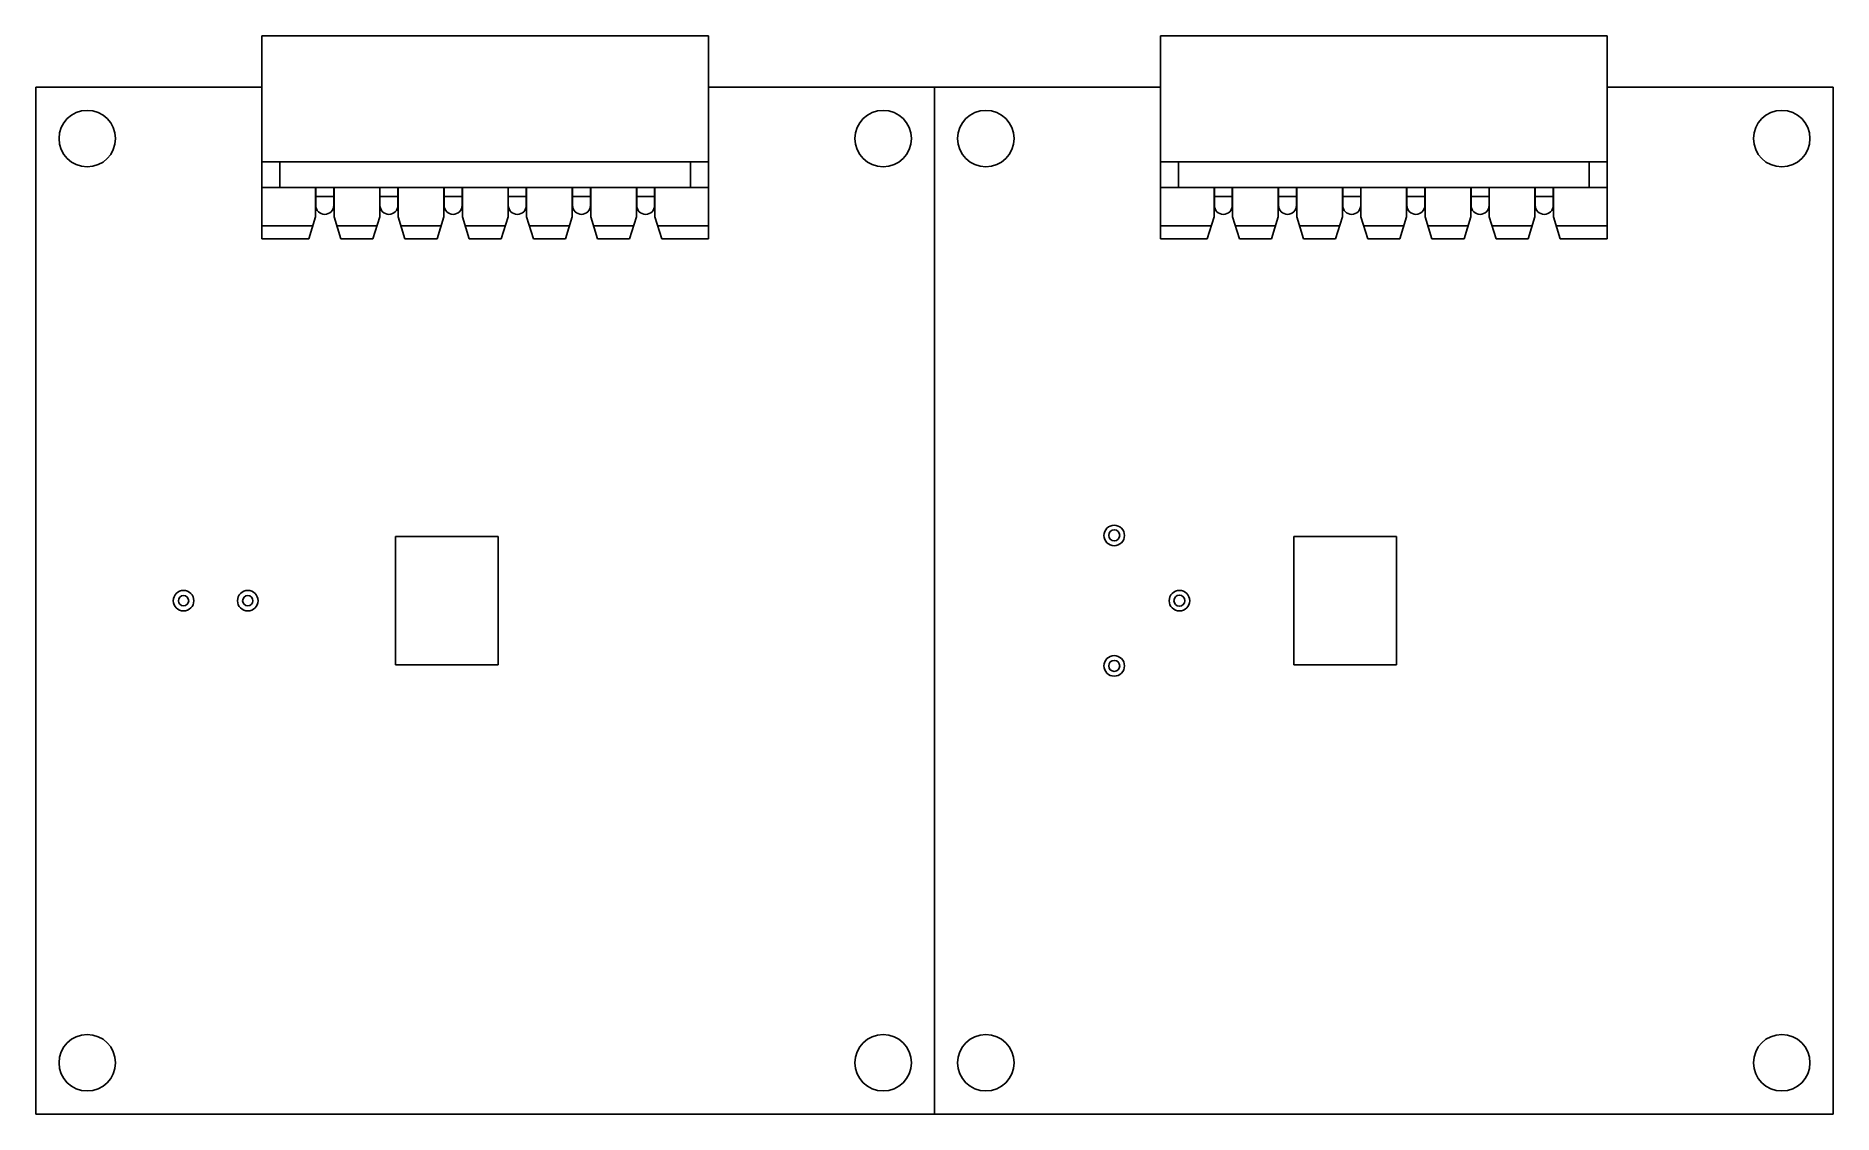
# Model space of a CAD drawing. Header units: millimetres. Extents: x 38.1 to 108.1, y 135.2 to 177.2.
import ezdxf

# ---------------------------------------------------------------- set-up
doc = ezdxf.new("R2010")
doc.units = ezdxf.units.MM
doc.header["$LTSCALE"] = 23.1
for name, color, linetype in [('22057065-1-SOLID1_1SHAPE', 7, 'CONTINUOUS'), ('22057065-1-SOLID1SHAPE', 7, 'CONTINUOUS'), ('A19-009P-3101_UV_LED_BOARDSHAPE', 7, 'CONTINUOUS'), ('A19-009P-3103_MIR_LED_BOARSHAPE', 7, 'CONTINUOUS'), ('ANSCHLUSSDR_TE2SHAPE', 7, 'CONTINUOUS'), ('컷-돌출1SHAPE', 7, 'CONTINUOUS')]:
    doc.layers.add(name, color=color, linetype=linetype)

msp = doc.modelspace()

# ---------------------------------------------------------------- linework, layer by layer
at = {"layer": '22057065-1-SOLID1_1SHAPE', "color": 7, "linetype": 'Continuous'}
for p, q in [((46.947, 169.295), (46.947, 177.195)), ((46.947, 177.195), (64.347, 177.195)), ((64.347, 169.295), (64.347, 177.195)), ((64.347, 172.295), (46.947, 172.295)), ((47.647, 171.295), (47.647, 172.295)), ((63.647, 172.295), (63.647, 171.295)), ((64.347, 171.295), (46.947, 171.295)), ((49.037, 171.295), (49.037, 170.145)), ((49.047, 170.595), (49.047, 171.295)), ((49.747, 170.945), (49.047, 170.945)), ((49.747, 170.595), (49.747, 171.295)), ((49.757, 170.145), (49.757, 171.295)), ((51.537, 171.295), (51.537, 170.145)), ((51.547, 170.595), (51.547, 171.295)), ((52.247, 170.945), (51.547, 170.945)), ((52.247, 170.595), (52.247, 171.295)), ((52.257, 170.145), (52.257, 171.295)), ((54.037, 171.295), (54.037, 170.145)), ((54.047, 170.595), (54.047, 171.295)), ((54.747, 170.945), (54.047, 170.945)), ((54.747, 170.595), (54.747, 171.295)), ((54.757, 170.145), (54.757, 171.295)), ((56.537, 171.295), (56.537, 170.145)), ((56.547, 170.595), (56.547, 171.295)), ((57.247, 170.945), (56.547, 170.945)), ((57.247, 170.595), (57.247, 171.295)), ((57.257, 170.145), (57.257, 171.295)), ((59.037, 171.295), (59.037, 170.145)), ((59.047, 170.595), (59.047, 171.295)), ((59.747, 170.945), (59.047, 170.945)), ((59.747, 170.595), (59.747, 171.295)), ((59.757, 170.145), (59.757, 171.295)), ((61.537, 171.295), (61.537, 170.145)), ((61.547, 170.595), (61.547, 171.295)), ((62.247, 170.945), (61.547, 170.945)), ((62.247, 170.595), (62.247, 171.295)), ((62.257, 170.145), (62.257, 171.295)), ((48.772, 169.295), (49.037, 170.145)), ((50.022, 169.295), (49.757, 170.145)), ((51.272, 169.295), (51.537, 170.145)), ((52.522, 169.295), (52.257, 170.145)), ((53.772, 169.295), (54.037, 170.145)), ((55.022, 169.295), (54.757, 170.145)), ((56.272, 169.295), (56.537, 170.145)), ((57.522, 169.295), (57.257, 170.145)), ((58.772, 169.295), (59.037, 170.145)), ((60.022, 169.295), (59.757, 170.145)), ((61.272, 169.295), (61.537, 170.145)), ((62.522, 169.295), (62.257, 170.145)), ((46.947, 169.795), (48.928, 169.795)), ((51.428, 169.795), (49.866, 169.795)), ((53.928, 169.795), (52.366, 169.795)), ((56.428, 169.795), (54.866, 169.795)), ((58.928, 169.795), (57.366, 169.795)), ((61.428, 169.795), (59.866, 169.795)), ((62.366, 169.795), (64.347, 169.795)), ((46.947, 169.295), (48.772, 169.295)), ((50.022, 169.295), (51.272, 169.295)), ((52.522, 169.295), (53.772, 169.295)), ((55.022, 169.295), (56.272, 169.295)), ((57.522, 169.295), (58.772, 169.295)), ((60.022, 169.295), (61.272, 169.295)), ((62.522, 169.295), (64.347, 169.295))]:
    msp.add_line(p, q, dxfattribs=at)
for centre in [(49.397, 170.595), (51.897, 170.595), (54.397, 170.595), (56.897, 170.595), (59.397, 170.595), (61.897, 170.595)]:
    msp.add_arc(centre, 0.35, 180, 360, dxfattribs=at)
at = {"layer": '22057065-1-SOLID1SHAPE', "color": 7, "linetype": 'Continuous'}
for p, q in [((81.947, 169.295), (81.947, 177.195)), ((81.947, 177.195), (99.347, 177.195)), ((99.347, 169.295), (99.347, 177.195)), ((99.347, 172.295), (81.947, 172.295)), ((82.647, 171.295), (82.647, 172.295)), ((98.647, 172.295), (98.647, 171.295)), ((99.347, 171.295), (81.947, 171.295)), ((84.037, 171.295), (84.037, 170.145)), ((84.047, 170.595), (84.047, 171.295)), ((84.747, 170.945), (84.047, 170.945)), ((84.747, 170.595), (84.747, 171.295)), ((84.757, 170.145), (84.757, 171.295)), ((86.537, 171.295), (86.537, 170.145)), ((86.547, 170.595), (86.547, 171.295)), ((87.247, 170.945), (86.547, 170.945)), ((87.247, 170.595), (87.247, 171.295)), ((87.257, 170.145), (87.257, 171.295)), ((89.037, 171.295), (89.037, 170.145)), ((89.047, 170.595), (89.047, 171.295)), ((89.747, 170.945), (89.047, 170.945)), ((89.747, 170.595), (89.747, 171.295)), ((89.757, 170.145), (89.757, 171.295)), ((91.537, 171.295), (91.537, 170.145)), ((91.547, 170.595), (91.547, 171.295)), ((92.247, 170.945), (91.547, 170.945)), ((92.247, 170.595), (92.247, 171.295)), ((92.257, 170.145), (92.257, 171.295)), ((94.037, 171.295), (94.037, 170.145)), ((94.047, 170.595), (94.047, 171.295)), ((94.747, 170.945), (94.047, 170.945)), ((94.747, 170.595), (94.747, 171.295)), ((94.757, 170.145), (94.757, 171.295)), ((96.537, 171.295), (96.537, 170.145)), ((96.547, 170.595), (96.547, 171.295)), ((97.247, 170.945), (96.547, 170.945)), ((97.247, 170.595), (97.247, 171.295)), ((97.257, 170.145), (97.257, 171.295)), ((83.772, 169.295), (84.037, 170.145)), ((85.022, 169.295), (84.757, 170.145)), ((86.272, 169.295), (86.537, 170.145)), ((87.522, 169.295), (87.257, 170.145)), ((88.772, 169.295), (89.037, 170.145)), ((90.022, 169.295), (89.757, 170.145)), ((91.272, 169.295), (91.537, 170.145)), ((92.522, 169.295), (92.257, 170.145)), ((93.772, 169.295), (94.037, 170.145)), ((95.022, 169.295), (94.757, 170.145)), ((96.272, 169.295), (96.537, 170.145)), ((97.522, 169.295), (97.257, 170.145)), ((81.947, 169.795), (83.928, 169.795)), ((86.428, 169.795), (84.866, 169.795)), ((88.928, 169.795), (87.366, 169.795)), ((91.428, 169.795), (89.866, 169.795)), ((93.928, 169.795), (92.366, 169.795)), ((96.428, 169.795), (94.866, 169.795)), ((97.366, 169.795), (99.347, 169.795)), ((81.947, 169.295), (83.772, 169.295)), ((85.022, 169.295), (86.272, 169.295)), ((87.522, 169.295), (88.772, 169.295)), ((90.022, 169.295), (91.272, 169.295)), ((92.522, 169.295), (93.772, 169.295)), ((95.022, 169.295), (96.272, 169.295)), ((97.522, 169.295), (99.347, 169.295))]:
    msp.add_line(p, q, dxfattribs=at)
for centre in [(84.397, 170.595), (86.897, 170.595), (89.397, 170.595), (91.897, 170.595), (94.397, 170.595), (96.897, 170.595)]:
    msp.add_arc(centre, 0.35, 180, 0, dxfattribs=at)
at = {"layer": 'A19-009P-3101_UV_LED_BOARDSHAPE', "color": 7, "linetype": 'Continuous'}
for p, q in [((73.147, 175.195), (81.947, 175.195)), ((99.347, 175.195), (108.147, 175.195)), ((108.147, 175.195), (108.147, 135.195)), ((87.147, 152.695), (87.147, 157.695)), ((87.147, 157.695), (91.147, 157.695)), ((91.147, 157.695), (91.147, 152.695)), ((91.147, 152.695), (87.147, 152.695)), ((108.147, 135.195), (73.147, 135.195))]:
    msp.add_line(p, q, dxfattribs=at)
for centre, radius in [((75.147, 173.195), 1.1), ((106.147, 173.195), 1.1), ((80.147, 157.735), 0.4), ((82.687, 155.195), 0.4), ((80.147, 152.655), 0.4), ((75.147, 137.195), 1.1), ((106.147, 137.195), 1.1)]:
    msp.add_circle(centre, radius, dxfattribs=at)
at = {"layer": 'A19-009P-3103_MIR_LED_BOARSHAPE', "color": 7, "linetype": 'Continuous'}
for p, q in [((38.147, 135.195), (38.147, 175.195)), ((38.147, 175.195), (46.947, 175.195)), ((64.347, 175.195), (73.147, 175.195)), ((73.147, 175.195), (73.147, 135.195)), ((52.147, 152.695), (52.147, 157.695)), ((52.147, 157.695), (56.147, 157.695)), ((56.147, 157.695), (56.147, 152.695)), ((56.147, 152.695), (52.147, 152.695)), ((73.147, 135.195), (38.147, 135.195))]:
    msp.add_line(p, q, dxfattribs=at)
for centre, radius in [((40.147, 173.195), 1.1), ((71.147, 173.195), 1.1), ((43.897, 155.195), 0.4), ((46.397, 155.195), 0.4), ((40.147, 137.195), 1.1), ((71.147, 137.195), 1.1)]:
    msp.add_circle(centre, radius, dxfattribs=at)
at = {"layer": 'ANSCHLUSSDR_TE2SHAPE', "color": 7, "linetype": 'Continuous'}
for centre in [(43.897, 155.195), (46.397, 155.195)]:
    msp.add_circle(centre, 0.2, dxfattribs=at)
at = {"layer": '컷-돌출1SHAPE', "color": 7, "linetype": 'Continuous'}
for centre in [(80.147, 157.74), (82.687, 155.195), (80.147, 152.655)]:
    msp.add_circle(centre, 0.215, dxfattribs=at)

doc.saveas('drawing.dxf')
